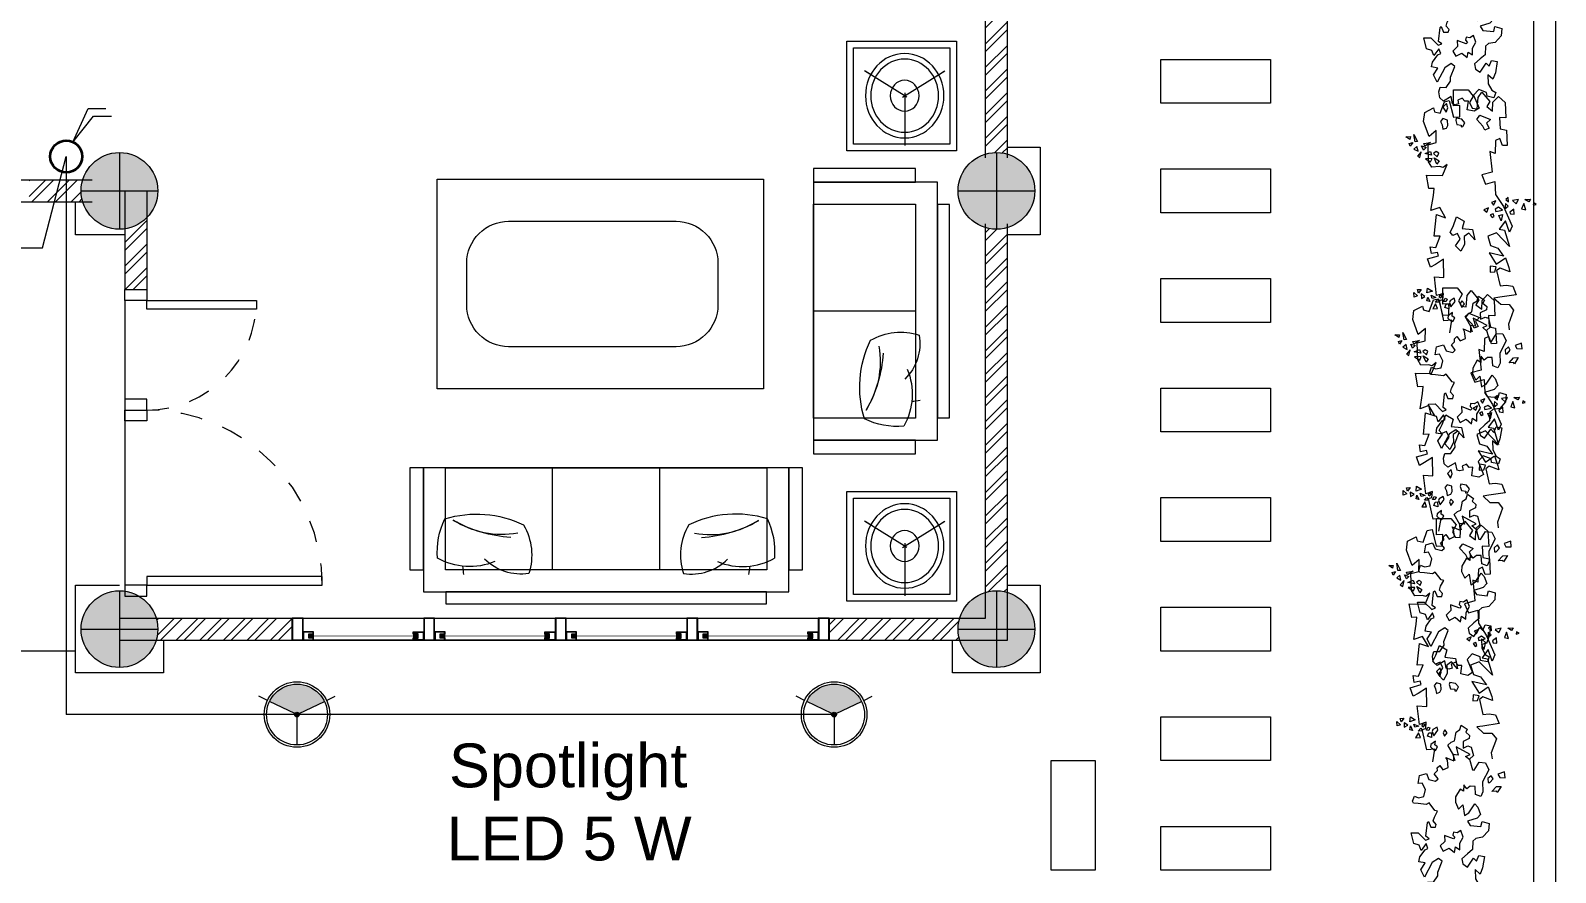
# Model space of a CAD drawing. Header units: millimetres. Extents: x -667 to -468, y -723 to -475.
# Drawn here: x -535.05 to -528.1, y -681.91 to -678.07 of the extents above; entities that cross this region are included whole.
import ezdxf

# ---------------------------------------------------------------- set-up
doc = ezdxf.new("R2010")
doc.units = ezdxf.units.MM
doc.linetypes.add('HIDDEN', pattern=[0.375, 0.25, -0.125])
doc.layers.get('0').update_dxf_attribs({"lineweight": 9})
for name, color, linetype, lineweight in [('COLUMN', 11, 'Continuous', 9), ('dinding', 36, 'Continuous', 9), ('DOOR', 6, 'Continuous', 5), ('Furniture', 172, 'Continuous', 0), ('HIDDEN', 9, 'HIDDEN', 5), ('NOTASI', 250, 'Continuous', 5), ('pintu', 6, 'Continuous', 5)]:
    doc.layers.add(name, color=color, linetype=linetype, lineweight=lineweight)
doc.layers.add('LANDSCAPE', color=7, linetype='Continuous', lineweight=9, true_color=0x002409)
doc.styles.get("Standard").update_dxf_attribs({"font": 'arial.ttf'})
pattern_1 = [(45, (113.00251, -159.11501), (-0.053881537, 0.053881537), []), (45, (113.038434, -159.11501), (-0.053881537, 0.053881537), [])]

# ---------------------------------------------------------------- blocks, each defined once
blk = doc.blocks.new('spotlight')
h = blk.add_hatch(color=256)
h.set_gradient(color1=(246, 249, 78), one_color=1, tint=1, name='SPHERICAL')
h.paths.add_polyline_path([(0.0104, 0.005), (0.1332, 0.0638, 0.629887), (-0.1332, 0.0638), (-0.0104, 0.005, -0.629887)])
h = blk.add_hatch(color=256)
h.set_gradient(color1=(186, 177, 3), one_color=1, tint=1, name='SPHERICAL')
h.paths.add_polyline_path([(0.0115, 0, 1), (-0.0115, 0, 1)])
at = {"color": 244, "true_color": 0x990a2b}
for p, q in [((-0.1436, 0.0687), (-0.1848, 0.0885)), ((0.1436, 0.0687), (0.1848, 0.0885)), ((-0.0104, 0.005), (-0.1332, 0.0638)), ((0.0104, 0.005), (0.1332, 0.0638)), ((0, -0.0115), (0, -0.1477))]:
    blk.add_line(p, q, dxfattribs=at)
for radius in [0.1592, 0.1477]:
    blk.add_circle((0, 0), radius, dxfattribs=at)
blk.add_circle((0, 0), 0.0115)
blk = doc.blocks.new('kolommm bulat')
at = {"layer": 'NOTASI'}
h = blk.add_hatch(color=256, dxfattribs=at)
h.paths.add_polyline_path([(-808.9141, -494.9305), (-808.9141, -495.1055), (-808.7391, -495.1055, 0.414214)])
h.paths.add_polyline_path([(-808.9141, -494.9305, 0.414214), (-809.0891, -495.1055), (-808.9141, -495.1055)])
h.paths.add_polyline_path([(-808.9141, -495.1055), (-809.0891, -495.1055, 0.414214), (-808.9141, -495.2805)])
h.paths.add_polyline_path([(-808.7391, -495.1055), (-808.9141, -495.1055), (-808.9141, -495.2805, 0.414214)])
for p, q in [((-808.9141, -494.9305), (-808.9141, -495.2805)), ((-809.0891, -495.1055), (-808.7391, -495.1055))]:
    blk.add_line(p, q)
blk.add_circle((-808.9141, -495.1055), 0.175)
blk = doc.blocks.new('FFFEWWW')
at = {"layer": 'Furniture'}
for points in [[(465.147, -123.0419), (463.4817, -123.0419), (463.4817, -123.6076), (465.147, -123.6076), (465.147, -123.0419)], [(463.5832, -123.0419), (465.0453, -123.0419), (465.0453, -122.9873), (463.5832, -122.9873)], [(463.4817, -123.1419), (463.4189, -123.1419), (463.4189, -123.6076), (463.4817, -123.6076)], [(463.5817, -123.1419), (465.047, -123.1419), (465.047, -123.6076), (463.5817, -123.6076)], [(465.2098, -123.1419), (465.147, -123.1419), (465.147, -123.6076), (465.2098, -123.6076)]]:
    blk.add_lwpolyline(points, close=True, dxfattribs=at)
at = {"layer": 'Furniture', "ltscale": 5000}
for points in [[(464.0701, -123.1419), (464.0701, -123.6076)], [(464.5585, -123.1419), (464.5585, -123.6076)]]:
    blk.add_lwpolyline(points, dxfattribs=at)
at = {"layer": 'Furniture'}
for centre, major_axis, start_param, end_param in [((463.924, -123.3533), (-0.2304, 0.0031), 4.562174, 5.517908), ((463.924, -123.3533), (-0.2304, 0.0032), 4.562506, 5.51824), ((463.6919, -123.4529), (-0.2956, 0.004), 4.3283, 5.243524), ((463.6919, -123.4529), (-0.2956, 0.0043), 4.329343, 5.244567), ((460.1274, -122.6434), (-2.5237, 2.5237), 3.781983, 3.79269), ((463.7054, -123.2101), (-0.2696, 0.0034), 2.621113, 3.471576), ((463.888, -123.2253), (-0.3437, 0.0047), -0.071752, 0.465012), ((463.9205, -123.9094), (-0.6207, 0.0089), -1.489892, -1.04612), ((463.8421, -123.7193), (-0.4158, 0.0057), 4.559337, 5.297147), ((463.7227, -122.9081), (-0.4888, 0.007), 1.286125, 2.040349)]:
    blk.add_ellipse(centre, major_axis=major_axis, ratio=1, start_param=start_param, end_param=end_param, dxfattribs=at)
at = {"layer": 'Furniture', "extrusion": (0, 0, -1)}
for centre, major_axis, start_param, end_param in [((464.7046, -123.3533), (0.2304, 0.0031), 4.562174, 5.517908), ((464.7046, -123.3533), (0.2304, 0.0032), 4.562506, 5.51824), ((464.9233, -123.2101), (0.2696, 0.0034), 2.621113, 3.471576), ((464.9368, -123.4529), (0.2956, 0.004), 4.3283, 5.243524), ((464.9368, -123.4529), (0.2956, 0.0043), 4.329343, 5.244567), ((468.5013, -122.6434), (2.5237, 2.5237), 3.781983, 3.79269), ((464.7406, -123.2253), (0.3437, 0.0047), -0.071752, 0.465012), ((464.7866, -123.7193), (0.4158, 0.0057), 4.559337, 5.297147), ((464.7082, -123.9094), (0.6207, 0.0089), -1.489892, -1.04612), ((464.9059, -122.9081), (0.4888, 0.007), 1.286125, 2.040349)]:
    blk.add_ellipse(centre, major_axis=major_axis, ratio=1, start_param=start_param, end_param=end_param, dxfattribs=at)
blk = doc.blocks.new('VVFRR')
at = {"layer": 'Furniture'}
for points in [[(461.0407, -124.0041), (461.0407, -124.0668), (461.5063, -124.0668), (461.5063, -124.0041)], [(460.9407, -124.0668), (460.9407, -125.2437), (461.5063, -125.2437), (461.5063, -124.0668), (460.9407, -124.0668)], [(460.9407, -125.1422), (460.9407, -124.1685), (460.8861, -124.1685), (460.8861, -125.1422)], [(461.0407, -125.1437), (461.0407, -124.1668), (461.5063, -124.1668), (461.5063, -125.1437)], [(461.0407, -125.2437), (461.0407, -125.3065), (461.5063, -125.3065), (461.5063, -125.2437)]]:
    blk.add_lwpolyline(points, close=True, dxfattribs=at)
at = {"layer": 'Furniture', "ltscale": 5000}
blk.add_lwpolyline([(461.0407, -124.6553), (461.5063, -124.6553)], dxfattribs=at)
at = {"layer": 'Furniture', "extrusion": (0, 0, -1)}
for centre, major_axis, start_param, end_param in [((461.3516, -124.277), (-0.004, 0.2956), 4.3283, 5.243524), ((461.3516, -124.277), (-0.0043, 0.2956), 4.329343, 5.244567), ((461.1241, -124.4732), (-0.0047, 0.3437), -0.071752, 0.465012), ((460.8068, -124.3079), (-0.007, 0.4888), 1.286125, 2.040349), ((461.8081, -124.5056), (-0.0089, 0.6207), -1.489892, -1.04612), ((461.6181, -124.4272), (-0.0057, 0.4158), 4.559337, 5.297147), ((460.5421, -120.7126), (-2.5237, 2.5237), 3.781983, 3.79269), ((461.252, -124.5092), (-0.0031, 0.2304), 4.562174, 5.517908), ((461.252, -124.5092), (-0.0032, 0.2304), 4.562506, 5.51824), ((461.1089, -124.2905), (-0.0034, 0.2696), 2.621113, 3.471576)]:
    blk.add_ellipse(centre, major_axis=major_axis, ratio=1, start_param=start_param, end_param=end_param, dxfattribs=at)
blk = doc.blocks.new('VRRW')
at = {"layer": 'Furniture'}
for p, q in [((460.9236, -123.5375), (460.9236, -123.0375)), ((460.9236, -123.0375), (461.4236, -123.0375)), ((461.4236, -123.0375), (461.4236, -123.5375)), ((460.9536, -123.5075), (460.9536, -123.0675)), ((460.9536, -123.0675), (461.3936, -123.0675)), ((461.3936, -123.0675), (461.3936, -123.5075)), ((461.1979, -123.2922), (461.0048, -123.172)), ((461.1979, -123.2922), (461.0048, -123.172)), ((461.0386, -123.1931), (461.0072, -123.1735)), ((461.0386, -123.1931), (461.0072, -123.1735)), ((461.1773, -123.2922), (461.3704, -123.172)), ((461.1773, -123.2922), (461.3704, -123.172)), ((461.3366, -123.1931), (461.368, -123.1735)), ((461.3366, -123.1931), (461.368, -123.1735)), ((461.1876, -123.2729), (461.1876, -123.5132)), ((461.1876, -123.2729), (461.1876, -123.5132)), ((461.4236, -123.5375), (460.9236, -123.5375)), ((461.3936, -123.5075), (460.9536, -123.5075)), ((461.1876, -123.4712), (461.1876, -123.5103)), ((461.1876, -123.4712), (461.1876, -123.5103))]:
    blk.add_line(p, q, dxfattribs=at)
at = {"layer": 'Furniture', "extrusion": (0, 0, -1)}
for major_axis in [(0, 0.1927), (0, 0.167), (0, 0.167), (0, 0.0707), (0, 0.0707)]:
    blk.add_ellipse((461.1876, -123.2858), major_axis=major_axis, ratio=0.927896, start_param=3.141593, end_param=9.424778, dxfattribs=at)
blk = doc.blocks.new('*U564')
for points in [[(81023.4, 24533.4), (80973.4, 24533.4), (80973.4, 24433.4), (81023.4, 24433.4)], [(81873.4, 24533.4), (81823.4, 24533.4), (81823.4, 24433.4), (81873.4, 24433.4)], [(81023.4, 24433.4), (81023.4, 23633.4), (81063.4, 23633.4), (81063.4, 24433.4)]]:
    blk.add_lwpolyline(points, close=True)
at = {"layer": 'HIDDEN'}
blk.add_arc((81023.4, 24433.4), 800, 270, 0, dxfattribs=at)
blk = doc.blocks.new('*U619')
for points in [[(81273.4, 24533.4), (81323.4, 24533.4), (81323.4, 24433.4), (81273.4, 24433.4)], [(81823.4, 24533.4), (81873.4, 24533.4), (81873.4, 24433.4), (81823.4, 24433.4)], [(81823.4, 24433.4), (81823.4, 23933.4), (81783.4, 23933.4), (81783.4, 24433.4)]]:
    blk.add_lwpolyline(points, close=True)
at = {"layer": 'HIDDEN'}
blk.add_arc((81823.4, 24433.4), 500, 180, 270, dxfattribs=at)
blk = doc.blocks.new('SEMAK')
at = {"layer": 'LANDSCAPE', "lineweight": 5}
for p, q in [((489.152, 51.826), (489.164, 51.854)), ((489.173, 51.803), (489.152, 51.826)), ((489.164, 51.854), (489.168, 51.893)), ((489.168, 51.893), (489.199, 51.885)), ((489.211, 51.817), (489.173, 51.803)), ((489.199, 51.885), (489.211, 51.862)), ((489.211, 51.862), (489.211, 51.817)), ((489.281, 51.824), (489.289, 51.859)), ((489.287, 51.805), (489.281, 51.824)), ((489.334, 51.816), (489.287, 51.805)), ((489.289, 51.859), (489.326, 51.866)), ((489.324, 51.88), (489.339, 51.879)), ((489.326, 51.866), (489.324, 51.88)), ((489.357, 51.848), (489.334, 51.816)), ((489.339, 51.879), (489.357, 51.848)), ((489.179, 51.707), (489.204, 51.75)), ((489.211, 51.677), (489.179, 51.707)), ((489.204, 51.75), (489.219, 51.714)), ((489.219, 51.714), (489.211, 51.677)), ((489.262, 51.684), (489.253, 51.621)), ((489.283, 51.692), (489.262, 51.684)), ((489.312, 51.686), (489.283, 51.692)), ((489.307, 51.653), (489.312, 51.686)), ((489.441, 51.754), (489.383, 51.739)), ((489.383, 51.739), (489.396, 51.667)), ((489.483, 51.732), (489.441, 51.754)), ((489.443, 51.619), (489.483, 51.732)), ((489.156, 51.625), (489.152, 51.576)), ((489.152, 51.576), (489.165, 51.537)), ((489.186, 51.656), (489.156, 51.625)), ((489.253, 51.621), (489.186, 51.656)), ((489.344, 51.638), (489.307, 51.653)), ((489.366, 51.666), (489.344, 51.638)), ((489.396, 51.667), (489.366, 51.666)), ((489.488, 51.574), (489.443, 51.619)), ((489.553, 51.602), (489.488, 51.574)), ((489.556, 51.634), (489.553, 51.602)), ((489.613, 51.649), (489.556, 51.634)), ((489.571, 51.529), (489.598, 51.584)), ((489.598, 51.584), (489.631, 51.607)), ((489.631, 51.607), (489.613, 51.649)), ((489.141, 51.494), (489.113, 51.429)), ((489.113, 51.429), (489.153, 51.374)), ((489.213, 51.374), (489.141, 51.494)), ((489.165, 51.537), (489.216, 51.541)), ((489.216, 51.541), (489.255, 51.489)), ((489.255, 51.489), (489.255, 51.457)), ((489.255, 51.457), (489.296, 51.367)), ((489.471, 51.399), (489.508, 51.427)), ((489.508, 51.427), (489.563, 51.354)), ((489.573, 51.452), (489.571, 51.529)), ((489.613, 51.492), (489.573, 51.452)), ((489.636, 51.439), (489.613, 51.492)), ((489.657, 51.346), (489.636, 51.439)), ((489.153, 51.374), (489.101, 51.362)), ((489.101, 51.362), (489.11, 51.321)), ((489.11, 51.321), (489.158, 51.262)), ((489.268, 51.342), (489.213, 51.374)), ((489.296, 51.367), (489.268, 51.342)), ((489.361, 51.258), (489.404, 51.299)), ((489.404, 51.299), (489.415, 51.252)), ((489.465, 51.355), (489.471, 51.399)), ((489.515, 51.314), (489.465, 51.355)), ((489.558, 51.282), (489.515, 51.314)), ((489.563, 51.354), (489.587, 51.381)), ((489.587, 51.381), (489.61, 51.334)), ((489.61, 51.334), (489.657, 51.346)), ((489.066, 51.206), (489.048, 51.114)), ((489.111, 51.222), (489.066, 51.206)), ((489.106, 51.116), (489.165, 51.182)), ((489.124, 51.267), (489.111, 51.222)), ((489.17, 51.211), (489.124, 51.267)), ((489.158, 51.262), (489.183, 51.252)), ((489.165, 51.182), (489.197, 51.171)), ((489.183, 51.252), (489.17, 51.211)), ((489.197, 51.171), (489.171, 51.149)), ((489.286, 51.237), (489.309, 51.282)), ((489.327, 51.2), (489.286, 51.237)), ((489.309, 51.282), (489.361, 51.258)), ((489.327, 51.15), (489.327, 51.2)), ((489.402, 51.183), (489.327, 51.15)), ((489.399, 51.152), (489.415, 51.17)), ((489.415, 51.17), (489.402, 51.183)), ((489.415, 51.252), (489.45, 51.278)), ((489.45, 51.278), (489.454, 51.221)), ((489.454, 51.221), (489.485, 51.172)), ((489.485, 51.172), (489.467, 51.115)), ((489.564, 51.21), (489.558, 51.282)), ((489.59, 51.189), (489.564, 51.21)), ((489.649, 51.182), (489.59, 51.189)), ((489.701, 51.129), (489.649, 51.182)), ((489.048, 51.114), (489.106, 51.116)), ((489.171, 51.149), (489.189, 51.033)), ((489.189, 51.033), (489.199, 51.025)), ((489.199, 51.025), (489.216, 51.074)), ((489.216, 51.074), (489.256, 51.076)), ((489.264, 51.053), (489.24, 51.023)), ((489.256, 51.076), (489.264, 51.053)), ((489.405, 51.127), (489.399, 51.152)), ((489.436, 51.133), (489.405, 51.127)), ((489.467, 51.115), (489.436, 51.133)), ((489.528, 51.04), (489.549, 51.076)), ((489.61, 51.018), (489.528, 51.04)), ((489.549, 51.076), (489.64, 51.09)), ((489.64, 51.09), (489.653, 51.048)), ((489.653, 51.048), (489.709, 51.068)), ((489.709, 51.068), (489.701, 51.129)), ((489.258, 50.936), (489.212, 50.869)), ((489.24, 51.023), (489.251, 50.99)), ((489.251, 50.99), (489.279, 50.943)), ((489.279, 50.943), (489.258, 50.936)), ((489.434, 50.875), (489.458, 50.933)), ((489.458, 50.933), (489.496, 50.9)), ((489.496, 50.9), (489.505, 50.99)), ((489.505, 50.99), (489.544, 50.971)), ((489.544, 50.971), (489.599, 50.897)), ((489.599, 50.897), (489.623, 50.927)), ((489.642, 50.988), (489.61, 51.018)), ((489.623, 50.927), (489.642, 50.988)), ((489.08, 50.865), (489.074, 50.846)), ((489.074, 50.846), (489.091, 50.804)), ((489.121, 50.869), (489.08, 50.865)), ((489.091, 50.804), (489.124, 50.82)), ((489.188, 50.882), (489.121, 50.869)), ((489.124, 50.82), (489.171, 50.813)), ((489.171, 50.813), (489.188, 50.755)), ((489.212, 50.869), (489.188, 50.882)), ((489.439, 50.83), (489.434, 50.875)), ((489.48, 50.765), (489.439, 50.83)), ((489.508, 50.785), (489.48, 50.765)), ((489.514, 50.731), (489.508, 50.785)), ((489.608, 50.819), (489.607, 50.749)), ((489.651, 50.837), (489.608, 50.819)), ((489.671, 50.799), (489.651, 50.837)), ((489.673, 50.714), (489.671, 50.799)), ((489.786, 50.8), (489.747, 50.8)), ((489.747, 50.8), (489.788, 50.76)), ((489.792, 50.811), (489.786, 50.8)), ((489.827, 50.76), (489.792, 50.811)), ((489.128, 50.701), (489.143, 50.634)), ((489.163, 50.698), (489.128, 50.701)), ((489.188, 50.755), (489.163, 50.698)), ((489.202, 50.619), (489.221, 50.672)), ((489.221, 50.672), (489.277, 50.688)), ((489.299, 50.67), (489.268, 50.625)), ((489.277, 50.688), (489.299, 50.67)), ((489.537, 50.766), (489.514, 50.731)), ((489.567, 50.746), (489.537, 50.766)), ((489.607, 50.749), (489.567, 50.746)), ((489.731, 50.614), (489.673, 50.714)), ((489.719, 50.688), (489.721, 50.722)), ((489.748, 50.666), (489.719, 50.688)), ((489.721, 50.722), (489.735, 50.724)), ((489.735, 50.724), (489.763, 50.694)), ((489.763, 50.694), (489.748, 50.666)), ((489.788, 50.76), (489.827, 50.76)), ((489.805, 50.656), (489.819, 50.684)), ((489.862, 50.639), (489.805, 50.656)), ((489.819, 50.684), (489.864, 50.689)), ((489.864, 50.689), (489.862, 50.639)), ((489.143, 50.634), (489.202, 50.619)), ((489.261, 50.523), (489.284, 50.417)), ((489.268, 50.625), (489.297, 50.599)), ((489.297, 50.599), (489.296, 50.575)), ((489.296, 50.575), (489.318, 50.556)), ((489.318, 50.556), (489.344, 50.595)), ((489.344, 50.595), (489.389, 50.577)), ((489.374, 50.493), (489.439, 50.524)), ((489.385, 50.517), (489.374, 50.493)), ((489.389, 50.577), (489.385, 50.517)), ((489.434, 50.469), (489.449, 50.523)), ((489.439, 50.524), (489.441, 50.478)), ((489.574, 50.523), (489.541, 50.492)), ((489.572, 50.518), (489.593, 50.609)), ((489.607, 50.489), (489.572, 50.518)), ((489.593, 50.609), (489.608, 50.612)), ((489.608, 50.612), (489.653, 50.547)), ((489.653, 50.547), (489.706, 50.554)), ((489.706, 50.554), (489.731, 50.614)), ((489.758, 50.473), (489.763, 50.523)), ((489.216, 50.419), (489.187, 50.245)), ((489.284, 50.417), (489.216, 50.419)), ((489.249, 50.396), (489.275, 50.422)), ((489.253, 50.377), (489.249, 50.396)), ((489.275, 50.422), (489.29, 50.428)), ((489.309, 50.398), (489.286, 50.381)), ((489.29, 50.428), (489.309, 50.398)), ((489.441, 50.478), (489.396, 50.39)), ((489.396, 50.39), (489.426, 50.366)), ((489.479, 50.477), (489.434, 50.469)), ((489.464, 50.408), (489.479, 50.477)), ((489.579, 50.477), (489.464, 50.408)), ((489.525, 50.42), (489.565, 50.405)), ((489.526, 50.366), (489.525, 50.42)), ((489.541, 50.492), (489.579, 50.477)), ((489.565, 50.405), (489.593, 50.415)), ((489.593, 50.415), (489.607, 50.489)), ((489.808, 50.358), (489.758, 50.473)), ((489.126, 50.312), (489.167, 50.312)), ((489.153, 50.271), (489.126, 50.312)), ((489.151, 50.257), (489.174, 50.234)), ((489.189, 50.257), (489.151, 50.257)), ((489.167, 50.312), (489.153, 50.271)), ((489.174, 50.234), (489.189, 50.257)), ((489.262, 50.318), (489.228, 50.305)), ((489.228, 50.305), (489.241, 50.277)), ((489.241, 50.277), (489.262, 50.277)), ((489.292, 50.351), (489.253, 50.377)), ((489.262, 50.277), (489.262, 50.318)), ((489.27, 50.266), (489.281, 50.303)), ((489.277, 50.251), (489.27, 50.266)), ((489.281, 50.303), (489.318, 50.258)), ((489.286, 50.381), (489.292, 50.351)), ((489.318, 50.258), (489.312, 50.232)), ((489.361, 50.282), (489.372, 50.312)), ((489.376, 50.258), (489.361, 50.282)), ((489.372, 50.312), (489.396, 50.284)), ((489.396, 50.284), (489.376, 50.258)), ((489.426, 50.366), (489.454, 50.355)), ((489.454, 50.355), (489.471, 50.282)), ((489.471, 50.282), (489.504, 50.262)), ((489.504, 50.262), (489.517, 50.225)), ((489.517, 50.225), (489.567, 50.262)), ((489.579, 50.342), (489.526, 50.366)), ((489.553, 50.286), (489.584, 50.316)), ((489.567, 50.262), (489.553, 50.286)), ((489.584, 50.316), (489.579, 50.342)), ((489.648, 50.248), (489.703, 50.303)), ((489.703, 50.303), (489.773, 50.308)), ((489.773, 50.308), (489.808, 50.358)), ((488.975, 50.204), (488.975, 50.166)), ((489.005, 50.196), (488.975, 50.204)), ((488.975, 50.166), (489.005, 50.196)), ((489.013, 50.173), (489.005, 50.143)), ((489.005, 50.143), (489.036, 50.143)), ((489.036, 50.143), (489.013, 50.173)), ((489.036, 50.219), (489.066, 50.204)), ((489.036, 50.181), (489.036, 50.219)), ((489.066, 50.204), (489.036, 50.181)), ((489.104, 50.249), (489.081, 50.242)), ((489.081, 50.242), (489.089, 50.211)), ((489.085, 50.175), (489.092, 50.134)), ((489.132, 50.161), (489.085, 50.175)), ((489.089, 50.211), (489.104, 50.249)), ((489.092, 50.134), (489.132, 50.161)), ((489.125, 50.223), (489.118, 50.196)), ((489.118, 50.196), (489.159, 50.216)), ((489.159, 50.216), (489.125, 50.223)), ((489.165, 50.202), (489.154, 50.043)), ((489.223, 50.187), (489.165, 50.202)), ((489.184, 50.214), (489.199, 50.223)), ((489.192, 50.202), (489.184, 50.214)), ((489.187, 50.245), (489.216, 50.238)), ((489.214, 50.204), (489.192, 50.202)), ((489.199, 50.223), (489.214, 50.204)), ((489.216, 50.238), (489.223, 50.187)), ((489.243, 50.256), (489.221, 50.254)), ((489.221, 50.254), (489.236, 50.228)), ((489.236, 50.228), (489.252, 50.236)), ((489.252, 50.236), (489.243, 50.256)), ((489.312, 50.232), (489.277, 50.251)), ((489.698, 50.243), (489.648, 50.248)), ((489.682, 50.017), (489.705, 50.147)), ((489.837, 50.229), (489.698, 50.243)), ((489.705, 50.147), (489.757, 50.144)), ((489.757, 50.144), (489.812, 50.154)), ((489.812, 50.154), (489.837, 50.229)), ((489.154, 50.043), (489.234, 50.053)), ((489.234, 50.053), (489.239, 49.898)), ((489.626, 50.026), (489.666, 50.026)), ((489.631, 49.976), (489.626, 50.026)), ((489.666, 50.026), (489.681, 49.986)), ((489.712, 49.997), (489.682, 50.017)), ((489.792, 50.032), (489.712, 49.997)), ((489.787, 49.997), (489.792, 50.032)), ((489.125, 49.96), (489.104, 49.888)), ((489.104, 49.888), (489.198, 49.866)), ((489.169, 49.939), (489.125, 49.96)), ((489.239, 49.898), (489.169, 49.939)), ((489.627, 49.863), (489.682, 49.963)), ((489.747, 49.898), (489.627, 49.863)), ((489.681, 49.986), (489.631, 49.976)), ((489.682, 49.963), (489.762, 49.913)), ((489.702, 49.828), (489.747, 49.898)), ((489.762, 49.913), (489.787, 49.997)), ((489.14, 49.845), (489.133, 49.787)), ((489.133, 49.787), (489.179, 49.794)), ((489.191, 49.837), (489.14, 49.845)), ((489.179, 49.794), (489.221, 49.7)), ((489.198, 49.866), (489.191, 49.837)), ((489.388, 49.838), (489.347, 49.79)), ((489.347, 49.79), (489.388, 49.734)), ((489.422, 49.783), (489.388, 49.838)), ((489.422, 49.714), (489.422, 49.783)), ((489.511, 49.748), (489.463, 49.687)), ((489.497, 49.66), (489.511, 49.748)), ((489.622, 49.723), (489.642, 49.803)), ((489.642, 49.803), (489.702, 49.828)), ((489.802, 49.818), (489.697, 49.698)), ((489.767, 49.678), (489.802, 49.818)), ((489.171, 49.7), (489.2, 49.518)), ((489.221, 49.7), (489.171, 49.7)), ((489.327, 49.7), (489.306, 49.673)), ((489.306, 49.673), (489.334, 49.625)), ((489.368, 49.686), (489.327, 49.7)), ((489.334, 49.625), (489.368, 49.544)), ((489.388, 49.734), (489.368, 49.686)), ((489.409, 49.646), (489.497, 49.66)), ((489.429, 49.585), (489.409, 49.646)), ((489.463, 49.687), (489.422, 49.714)), ((489.697, 49.698), (489.622, 49.723)), ((489.722, 49.668), (489.767, 49.678)), ((489.778, 49.599), (489.722, 49.668)), ((489.767, 49.478), (489.832, 49.648)), ((489.807, 49.698), (489.778, 49.599)), ((489.832, 49.648), (489.807, 49.698)), ((489.2, 49.518), (489.275, 49.548)), ((489.275, 49.548), (489.23, 49.46)), ((489.368, 49.544), (489.429, 49.585)), ((489.602, 49.499), (489.624, 49.518)), ((489.641, 49.484), (489.602, 49.499)), ((489.624, 49.518), (489.641, 49.484)), ((489.653, 49.543), (489.668, 49.567)), ((489.677, 49.535), (489.653, 49.543)), ((489.668, 49.567), (489.685, 49.56)), ((489.685, 49.56), (489.677, 49.535)), ((489.697, 49.498), (489.702, 49.518)), ((489.727, 49.483), (489.697, 49.498)), ((489.702, 49.518), (489.757, 49.508)), ((489.741, 49.598), (489.725, 49.553)), ((489.725, 49.553), (489.756, 49.545)), ((489.757, 49.508), (489.727, 49.483)), ((489.756, 49.545), (489.741, 49.598)), ((489.779, 49.5), (489.809, 49.477)), ((489.786, 49.454), (489.779, 49.5)), ((489.819, 49.529), (489.824, 49.544)), ((489.854, 49.504), (489.819, 49.529)), ((489.824, 49.544), (489.854, 49.549)), ((489.854, 49.549), (489.854, 49.504)), ((489.92, 49.506), (489.955, 49.516)), ((489.94, 49.461), (489.92, 49.506)), ((489.955, 49.516), (489.94, 49.461)), ((489.154, 49.482), (489.181, 49.355)), ((489.23, 49.46), (489.154, 49.482)), ((489.181, 49.355), (489.191, 49.295)), ((489.668, 49.438), (489.685, 49.462)), ((489.705, 49.426), (489.668, 49.438)), ((489.685, 49.462), (489.705, 49.426)), ((489.707, 49.373), (489.767, 49.478)), ((489.707, 49.263), (489.707, 49.373)), ((489.809, 49.477), (489.786, 49.454)), ((489.79, 49.419), (489.813, 49.442)), ((489.813, 49.404), (489.79, 49.419)), ((489.813, 49.442), (489.813, 49.404)), ((489.846, 49.432), (489.875, 49.461)), ((489.897, 49.425), (489.846, 49.432)), ((489.875, 49.461), (489.897, 49.425)), ((489.984, 49.45), (489.952, 49.428)), ((489.952, 49.428), (489.998, 49.428)), ((489.998, 49.428), (489.984, 49.45)), ((490.02, 49.481), (490.045, 49.476)), ((490.025, 49.461), (490.02, 49.481)), ((490.045, 49.476), (490.025, 49.461)), ((489.146, 49.295), (489.131, 49.18)), ((489.191, 49.295), (489.146, 49.295)), ((489.598, 49.202), (489.627, 49.281)), ((489.627, 49.281), (489.707, 49.263)), ((489.131, 49.18), (489.266, 49.19)), ((489.181, 49.114), (489.156, 49.069)), ((489.246, 49.114), (489.181, 49.114)), ((489.276, 49.124), (489.246, 49.114)), ((489.266, 49.19), (489.311, 49.099)), ((489.311, 49.099), (489.276, 49.124)), ((489.687, 49.183), (489.598, 49.202)), ((489.677, 49.007), (489.687, 49.183)), ((489.037, 48.954), (489.071, 48.975)), ((489.064, 49.015), (489.084, 49.029)), ((489.098, 48.981), (489.064, 49.015)), ((489.071, 48.975), (489.064, 48.934)), ((489.084, 49.029), (489.098, 48.981)), ((489.118, 48.968), (489.104, 48.932)), ((489.14, 48.947), (489.118, 48.968)), ((489.13, 49.042), (489.173, 49.071)), ((489.187, 49.043), (489.13, 49.042)), ((489.184, 49.013), (489.13, 48.998)), ((489.13, 48.998), (489.176, 48.982)), ((489.156, 49.069), (489.159, 48.924)), ((489.173, 49.071), (489.187, 49.043)), ((489.176, 48.982), (489.184, 49.013)), ((489.202, 49), (489.231, 49.029)), ((489.224, 48.986), (489.202, 49)), ((489.225, 49.092), (489.204, 49.037)), ((489.204, 49.037), (489.245, 49.065)), ((489.245, 49), (489.224, 48.986)), ((489.245, 49.065), (489.225, 49.092)), ((489.231, 49.029), (489.245, 49)), ((489.72, 49.027), (489.677, 49.007)), ((489.73, 48.917), (489.72, 49.027)), ((489.006, 48.871), (488.975, 48.848)), ((488.975, 48.848), (489.013, 48.848)), ((489.008, 48.929), (489.001, 48.906)), ((489.001, 48.906), (489.031, 48.899)), ((489.013, 48.848), (489.006, 48.871)), ((489.031, 48.899), (489.008, 48.929)), ((489.064, 48.934), (489.037, 48.954)), ((489.05, 48.893), (489.043, 48.831)), ((489.043, 48.831), (489.071, 48.893)), ((489.071, 48.893), (489.05, 48.893)), ((489.104, 48.932), (489.14, 48.947)), ((489.13, 48.934), (489.123, 48.912)), ((489.123, 48.912), (489.18, 48.905)), ((489.18, 48.905), (489.13, 48.934)), ((489.172, 48.856), (489.131, 48.725)), ((489.159, 48.924), (489.227, 48.91)), ((489.234, 48.808), (489.172, 48.856)), ((489.227, 48.91), (489.234, 48.808)), ((489.766, 48.902), (489.73, 48.917)), ((489.786, 48.964), (489.766, 48.902)), ((489.827, 48.964), (489.786, 48.964)), ((489.827, 48.834), (489.827, 48.964)), ((489.131, 48.725), (489.145, 48.65)), ((489.63, 48.79), (489.58, 48.732)), ((489.58, 48.732), (489.609, 48.696)), ((489.609, 48.696), (489.696, 48.739)), ((489.645, 48.826), (489.63, 48.79)), ((489.681, 48.812), (489.645, 48.826)), ((489.66, 48.768), (489.681, 48.812)), ((489.696, 48.739), (489.66, 48.768)), ((489.773, 48.821), (489.827, 48.834)), ((489.773, 48.724), (489.773, 48.821)), ((489.827, 48.731), (489.773, 48.724)), ((489.827, 48.601), (489.827, 48.731)), ((489.145, 48.65), (489.22, 48.616)), ((489.22, 48.616), (489.227, 48.65)), ((489.227, 48.65), (489.275, 48.664)), ((489.275, 48.664), (489.316, 48.568)), ((489.357, 48.561), (489.384, 48.703)), ((489.384, 48.703), (489.438, 48.703)), ((489.391, 48.608), (489.398, 48.471)), ((489.445, 48.608), (489.391, 48.608)), ((489.438, 48.703), (489.445, 48.608)), ((489.527, 48.587), (489.548, 48.635)), ((489.561, 48.533), (489.527, 48.587)), ((489.548, 48.635), (489.589, 48.642)), ((489.589, 48.642), (489.602, 48.546)), ((489.636, 48.505), (489.698, 48.587)), ((489.671, 48.628), (489.718, 48.669)), ((489.698, 48.587), (489.671, 48.628)), ((489.718, 48.669), (489.725, 48.594)), ((489.725, 48.594), (489.773, 48.547)), ((489.773, 48.547), (489.827, 48.601)), ((489.316, 48.568), (489.357, 48.561)), ((489.398, 48.471), (489.52, 48.478)), ((489.52, 48.478), (489.561, 48.533)), ((489.602, 48.546), (489.636, 48.505))]:
    blk.add_line(p, q, dxfattribs=at)
blk = doc.blocks.new('VFEEW')
h = blk.add_hatch()
h.set_pattern_fill('ANSI31', color=30, scale=0.02, angle=-180, style=0)
h.set_pattern_definition([(45, (-1840.9476361, -2580.5427676), (-0.0017677669529, 0.0017677669529), [])])
h.paths.add_polyline_path([(-646.1735, -521.7223), (-646.1715, -521.7223, -0.354282), (-646.1695, -521.7193), (-646.1895, -521.7193), (-646.1895, -521.7273), (-646.1735, -521.7273)])
h.paths.add_polyline_path([(-646.1895, -521.7113), (-646.1895, -521.7193), (-646.1695, -521.7193, -0.354282), (-646.1715, -521.7163), (-646.1735, -521.7163), (-646.1735, -521.7113)])
h = blk.add_hatch()
h.set_pattern_fill('ANSI31', color=30, scale=0.02, angle=-180, style=0)
h.set_pattern_definition([(135, (549.0636286, -2580.5427676), (0.0017677669529, 0.0017677669529), [])])
h.paths.add_polyline_path([(-645.7105, -521.7223), (-645.7125, -521.7223, 0.354282), (-645.7145, -521.7193), (-645.6945, -521.7193), (-645.6945, -521.7273), (-645.7105, -521.7273)])
h.paths.add_polyline_path([(-645.6945, -521.7113), (-645.6945, -521.7193), (-645.7145, -521.7193, 0.354282), (-645.7125, -521.7163), (-645.7105, -521.7163), (-645.7105, -521.7113)])
h = blk.add_hatch()
h.set_pattern_fill('ANSI31', color=30, scale=0.02, angle=-180, style=0)
h.set_pattern_definition([(45, (-1840.3476361, -2580.5427676), (-0.0017677669529, 0.0017677669529), [])])
h.paths.add_polyline_path([(-645.5735, -521.7223), (-645.5715, -521.7223, -0.354282), (-645.5695, -521.7193), (-645.5895, -521.7193), (-645.5895, -521.7273), (-645.5735, -521.7273)])
h.paths.add_polyline_path([(-645.5895, -521.7113), (-645.5895, -521.7193), (-645.5695, -521.7193, -0.354282), (-645.5715, -521.7163), (-645.5735, -521.7163), (-645.5735, -521.7113)])
h = blk.add_hatch()
h.set_pattern_fill('ANSI31', color=30, scale=0.02, angle=-180, style=0)
h.set_pattern_definition([(135, (549.6636286, -2580.5427676), (0.0017677669529, 0.0017677669529), [])])
h.paths.add_polyline_path([(-645.1105, -521.7223), (-645.1125, -521.7223, 0.354282), (-645.1145, -521.7193), (-645.0945, -521.7193), (-645.0945, -521.7273), (-645.1105, -521.7273)])
h.paths.add_polyline_path([(-645.0945, -521.7113), (-645.0945, -521.7193), (-645.1145, -521.7193, 0.354282), (-645.1125, -521.7163), (-645.1105, -521.7163), (-645.1105, -521.7113)])
h = blk.add_hatch()
h.set_pattern_fill('ANSI31', color=30, scale=0.02, angle=-180, style=0)
h.set_pattern_definition([(45, (-1839.7476361, -2580.5427676), (-0.0017677669529, 0.0017677669529), [])])
h.paths.add_polyline_path([(-644.9735, -521.7223), (-644.9715, -521.7223, -0.354282), (-644.9695, -521.7193), (-644.9895, -521.7193), (-644.9895, -521.7273), (-644.9735, -521.7273)])
h.paths.add_polyline_path([(-644.9895, -521.7113), (-644.9895, -521.7193), (-644.9695, -521.7193, -0.354282), (-644.9715, -521.7163), (-644.9735, -521.7163), (-644.9735, -521.7113)])
h = blk.add_hatch()
h.set_pattern_fill('ANSI31', color=30, scale=0.02, angle=-180, style=0)
h.set_pattern_definition([(135, (550.2636286, -2580.5427676), (0.0017677669529, 0.0017677669529), [])])
h.paths.add_polyline_path([(-644.5105, -521.7223), (-644.5125, -521.7223, 0.354282), (-644.5145, -521.7193), (-644.4945, -521.7193), (-644.4945, -521.7273), (-644.5105, -521.7273)])
h.paths.add_polyline_path([(-644.4945, -521.7113), (-644.4945, -521.7193), (-644.5145, -521.7193, 0.354282), (-644.5125, -521.7163), (-644.5105, -521.7163), (-644.5105, -521.7113)])
h = blk.add_hatch()
h.set_pattern_fill('ANSI31', color=30, scale=0.02, angle=-180, style=0)
h.set_pattern_definition([(45, (-1839.1476361, -2580.5427676), (-0.0017677669529, 0.0017677669529), [])])
h.paths.add_polyline_path([(-644.3735, -521.7223), (-644.3715, -521.7223, -0.354282), (-644.3695, -521.7193), (-644.3895, -521.7193), (-644.3895, -521.7273), (-644.3735, -521.7273)])
h.paths.add_polyline_path([(-644.3895, -521.7113), (-644.3895, -521.7193), (-644.3695, -521.7193, -0.354282), (-644.3715, -521.7163), (-644.3735, -521.7163), (-644.3735, -521.7113)])
h = blk.add_hatch()
h.set_pattern_fill('ANSI31', color=30, scale=0.02, angle=-180, style=0)
h.set_pattern_definition([(135, (550.8636286, -2580.5427676), (0.0017677669529, 0.0017677669529), [])])
h.paths.add_polyline_path([(-643.9105, -521.7223), (-643.9125, -521.7223, 0.354282), (-643.9145, -521.7193), (-643.8945, -521.7193), (-643.8945, -521.7273), (-643.9105, -521.7273)])
h.paths.add_polyline_path([(-643.8945, -521.7113), (-643.8945, -521.7193), (-643.9145, -521.7193, 0.354282), (-643.9125, -521.7163), (-643.9105, -521.7163), (-643.9105, -521.7113)])
for points in [[(-646.267, -521.6381), (-643.817, -521.6381), (-643.817, -521.7381), (-646.267, -521.7381)], [(-646.217, -521.6381), (-646.267, -521.6381), (-646.267, -521.7381), (-646.217, -521.7381)], [(-646.219, -521.6401), (-646.265, -521.6401), (-646.265, -521.7361), (-646.219, -521.7361)], [(-645.617, -521.6381), (-645.667, -521.6381), (-645.667, -521.7381), (-645.617, -521.7381)], [(-645.619, -521.6401), (-645.665, -521.6401), (-645.665, -521.7361), (-645.619, -521.7361)], [(-645.017, -521.6381), (-645.067, -521.6381), (-645.067, -521.7381), (-645.017, -521.7381)], [(-645.019, -521.6401), (-645.065, -521.6401), (-645.065, -521.7361), (-645.019, -521.7361)], [(-644.417, -521.6381), (-644.467, -521.6381), (-644.467, -521.7381), (-644.417, -521.7381)], [(-644.419, -521.6401), (-644.465, -521.6401), (-644.465, -521.7361), (-644.419, -521.7361)], [(-643.817, -521.6381), (-643.867, -521.6381), (-643.867, -521.7381), (-643.817, -521.7381)], [(-643.819, -521.6401), (-643.865, -521.6401), (-643.865, -521.7361), (-643.819, -521.7361)], [(-646.1915, -521.7093), (-646.1715, -521.7093), (-646.1715, -521.7026), (-646.215, -521.7026), (-646.215, -521.7361), (-646.1715, -521.7361), (-646.1715, -521.7293), (-646.1915, -521.7293)], [(-645.6925, -521.7093), (-645.7125, -521.7093), (-645.7125, -521.7026), (-645.669, -521.7026), (-645.669, -521.7361), (-645.7125, -521.7361), (-645.7125, -521.7293), (-645.6925, -521.7293)], [(-645.5915, -521.7093), (-645.5715, -521.7093), (-645.5715, -521.7026), (-645.615, -521.7026), (-645.615, -521.7361), (-645.5715, -521.7361), (-645.5715, -521.7293), (-645.5915, -521.7293)], [(-645.0925, -521.7093), (-645.1125, -521.7093), (-645.1125, -521.7026), (-645.069, -521.7026), (-645.069, -521.7361), (-645.1125, -521.7361), (-645.1125, -521.7293), (-645.0925, -521.7293)], [(-644.9915, -521.7093), (-644.9715, -521.7093), (-644.9715, -521.7026), (-645.015, -521.7026), (-645.015, -521.7361), (-644.9715, -521.7361), (-644.9715, -521.7293), (-644.9915, -521.7293)], [(-644.4925, -521.7093), (-644.5125, -521.7093), (-644.5125, -521.7026), (-644.469, -521.7026), (-644.469, -521.7361), (-644.5125, -521.7361), (-644.5125, -521.7293), (-644.4925, -521.7293)], [(-644.3915, -521.7093), (-644.3715, -521.7093), (-644.3715, -521.7026), (-644.415, -521.7026), (-644.415, -521.7361), (-644.3715, -521.7361), (-644.3715, -521.7293), (-644.3915, -521.7293)], [(-643.8925, -521.7093), (-643.9125, -521.7093), (-643.9125, -521.7026), (-643.869, -521.7026), (-643.869, -521.7361), (-643.9125, -521.7361), (-643.9125, -521.7293), (-643.8925, -521.7293)]]:
    blk.add_lwpolyline(points, close=True)
for points in [[(-646.1715, -521.7133), (-646.1715, -521.7113), (-646.1715, -521.7163), (-646.1715, -521.7113), (-646.1695, -521.7113), (-646.1695, -521.7006), (-646.217, -521.7006), (-646.217, -521.7381), (-646.1695, -521.7381), (-646.1695, -521.7273), (-646.1715, -521.7273), (-646.1715, -521.7223), (-646.1715, -521.7273)], [(-646.1715, -521.7223), (-646.1735, -521.7223), (-646.1735, -521.7273), (-646.1895, -521.7273), (-646.1895, -521.7113), (-646.1735, -521.7113), (-646.1735, -521.7163), (-646.1715, -521.7163)], [(-645.7125, -521.7133), (-645.7125, -521.7113), (-645.7125, -521.7163), (-645.7125, -521.7113), (-645.7145, -521.7113), (-645.7145, -521.7006), (-645.667, -521.7006), (-645.667, -521.7381), (-645.7145, -521.7381), (-645.7145, -521.7273), (-645.7125, -521.7273), (-645.7125, -521.7223), (-645.7125, -521.7273)], [(-645.7125, -521.7223), (-645.7105, -521.7223), (-645.7105, -521.7273), (-645.6945, -521.7273), (-645.6945, -521.7113), (-645.7105, -521.7113), (-645.7105, -521.7163), (-645.7125, -521.7163)], [(-645.5715, -521.7133), (-645.5715, -521.7113), (-645.5715, -521.7163), (-645.5715, -521.7113), (-645.5695, -521.7113), (-645.5695, -521.7006), (-645.617, -521.7006), (-645.617, -521.7381), (-645.5695, -521.7381), (-645.5695, -521.7273), (-645.5715, -521.7273), (-645.5715, -521.7223), (-645.5715, -521.7273)], [(-645.5715, -521.7223), (-645.5735, -521.7223), (-645.5735, -521.7273), (-645.5895, -521.7273), (-645.5895, -521.7113), (-645.5735, -521.7113), (-645.5735, -521.7163), (-645.5715, -521.7163)], [(-645.1125, -521.7133), (-645.1125, -521.7113), (-645.1125, -521.7163), (-645.1125, -521.7113), (-645.1145, -521.7113), (-645.1145, -521.7006), (-645.067, -521.7006), (-645.067, -521.7381), (-645.1145, -521.7381), (-645.1145, -521.7273), (-645.1125, -521.7273), (-645.1125, -521.7223), (-645.1125, -521.7273)], [(-645.1125, -521.7223), (-645.1105, -521.7223), (-645.1105, -521.7273), (-645.0945, -521.7273), (-645.0945, -521.7113), (-645.1105, -521.7113), (-645.1105, -521.7163), (-645.1125, -521.7163)], [(-644.9715, -521.7133), (-644.9715, -521.7113), (-644.9715, -521.7163), (-644.9715, -521.7113), (-644.9695, -521.7113), (-644.9695, -521.7006), (-645.017, -521.7006), (-645.017, -521.7381), (-644.9695, -521.7381), (-644.9695, -521.7273), (-644.9715, -521.7273), (-644.9715, -521.7223), (-644.9715, -521.7273)], [(-644.9715, -521.7223), (-644.9735, -521.7223), (-644.9735, -521.7273), (-644.9895, -521.7273), (-644.9895, -521.7113), (-644.9735, -521.7113), (-644.9735, -521.7163), (-644.9715, -521.7163)], [(-644.5125, -521.7133), (-644.5125, -521.7113), (-644.5125, -521.7163), (-644.5125, -521.7113), (-644.5145, -521.7113), (-644.5145, -521.7006), (-644.467, -521.7006), (-644.467, -521.7381), (-644.5145, -521.7381), (-644.5145, -521.7273), (-644.5125, -521.7273), (-644.5125, -521.7223), (-644.5125, -521.7273)], [(-644.5125, -521.7223), (-644.5105, -521.7223), (-644.5105, -521.7273), (-644.4945, -521.7273), (-644.4945, -521.7113), (-644.5105, -521.7113), (-644.5105, -521.7163), (-644.5125, -521.7163)], [(-644.3715, -521.7133), (-644.3715, -521.7113), (-644.3715, -521.7163), (-644.3715, -521.7113), (-644.3695, -521.7113), (-644.3695, -521.7006), (-644.417, -521.7006), (-644.417, -521.7381), (-644.3695, -521.7381), (-644.3695, -521.7273), (-644.3715, -521.7273), (-644.3715, -521.7223), (-644.3715, -521.7273)], [(-644.3715, -521.7223), (-644.3735, -521.7223), (-644.3735, -521.7273), (-644.3895, -521.7273), (-644.3895, -521.7113), (-644.3735, -521.7113), (-644.3735, -521.7163), (-644.3715, -521.7163)], [(-643.9125, -521.7133), (-643.9125, -521.7113), (-643.9125, -521.7163), (-643.9125, -521.7113), (-643.9145, -521.7113), (-643.9145, -521.7006), (-643.867, -521.7006), (-643.867, -521.7381), (-643.9145, -521.7381), (-643.9145, -521.7273), (-643.9125, -521.7273), (-643.9125, -521.7223), (-643.9125, -521.7273)], [(-643.9125, -521.7223), (-643.9105, -521.7223), (-643.9105, -521.7273), (-643.8945, -521.7273), (-643.8945, -521.7113), (-643.9105, -521.7113), (-643.9105, -521.7163), (-643.9125, -521.7163)]]:
    blk.add_lwpolyline(points)
at = {"color": 20, "const_width": 0.002}
for points in [[(-645.7105, -521.7193), (-646.1735, -521.7193)], [(-645.1105, -521.7193), (-645.5735, -521.7193)], [(-644.5105, -521.7193), (-644.9735, -521.7193)], [(-643.9105, -521.7193), (-644.3735, -521.7193)]]:
    blk.add_lwpolyline(points, dxfattribs=at)
for centre, start, end in [((-646.1687, -521.7166), 174.67337, 252.70675), ((-646.1687, -521.7221), 107.29325, 185.32663), ((-645.7154, -521.7166), 287.29325, 5.32663), ((-645.7154, -521.7221), 354.67337, 72.70675), ((-645.5687, -521.7166), 174.67337, 252.70675), ((-645.5687, -521.7221), 107.29325, 185.32663), ((-645.1154, -521.7166), 287.29325, 5.32663), ((-645.1154, -521.7221), 354.67337, 72.70675), ((-644.9687, -521.7166), 174.67337, 252.70675), ((-644.9687, -521.7221), 107.29325, 185.32663), ((-644.5154, -521.7166), 287.29325, 5.32663), ((-644.5154, -521.7221), 354.67337, 72.70675), ((-644.3687, -521.7166), 174.67337, 252.70675), ((-644.3687, -521.7221), 107.29325, 185.32663), ((-643.9154, -521.7166), 287.29325, 5.32663), ((-643.9154, -521.7221), 354.67337, 72.70675)]:
    blk.add_arc(centre, 0.00286, start, end)
blk = doc.blocks.new('saklar')
at = {"color": 242, "true_color": 0xbb071f}
for p, q in [((0.05, 0.11), (0.166, 0.364)), ((0.166, 0.364), (0.3, 0.364)), ((0.05, 0.11), (0.207, 0.307)), ((0.207, 0.307), (0.342, 0.307))]:
    blk.add_line(p, q, dxfattribs=at)
at = {"color": 242, "lineweight": 35, "true_color": 0xbb071f}
blk.add_circle((0, 0), 0.121, dxfattribs=at)

msp = doc.modelspace()

# ---------------------------------------------------------------- hatches: boundary and pattern name
at = {"layer": 'NOTASI'}
h = msp.add_hatch(dxfattribs=at)
h.set_pattern_fill('ANSI32', color=256, scale=0.008, style=0)
h.set_pattern_definition(pattern_1)
h.paths.add_polyline_path([(-530.5958, -674.9708, -0.145898), (-530.6958, -674.9708), (-530.6958, -676.2531), (-530.5958, -676.2531)])
h.paths.add_polyline_path([(-530.5958, -677.3531), (-530.6958, -677.3531), (-530.6958, -678.6354, -0.145898), (-530.5958, -678.6354)])
h = msp.add_hatch(dxfattribs=at)
h.set_pattern_fill('ANSI32', color=256, scale=0.008, style=0)
h.set_pattern_definition(pattern_1)
h.paths.add_polyline_path([(-534.5208, -678.9256, -0.164525), (-534.6208, -678.9763), (-534.6208, -679.2531), (-534.5208, -679.2531)])
h.paths.add_polyline_path([(-534.8135, -678.7531), (-535.0575, -678.7531), (-535.0575, -678.8531), (-534.8135, -678.8531, -0.072565), (-534.8208, -678.8031, -0.072565)])
h.paths.add_polyline_path([(-536.2251, -678.7531), (-536.4781, -678.7531, -0.072565), (-536.4708, -678.8031, -0.072565), (-536.4781, -678.8531), (-536.2251, -678.8531)])
h.paths.add_polyline_path([(-536.8208, -678.8031, -0.072565), (-536.8135, -678.7531), (-536.9986, -678.7531), (-536.9986, -678.8531), (-536.8135, -678.8531, -0.072565)])
h.paths.add_polyline_path([(-536.9986, -678.7531), (-537.8075, -678.7531), (-537.8075, -678.8531), (-536.9986, -678.8531)])
h = msp.add_hatch(dxfattribs=at)
h.set_pattern_fill('ANSI32', color=256, scale=0.008, style=0)
h.set_pattern_definition(pattern_1)
h.paths.add_polyline_path([(-530.5958, -678.9708, -0.145898), (-530.6958, -678.9708), (-530.6958, -680.6354, -0.145898), (-530.5958, -680.6354)])
h.paths.add_polyline_path([(-530.8208, -680.8031, -0.072565), (-530.8135, -680.7531), (-531.4083, -680.7531), (-531.4083, -680.8531), (-530.8135, -680.8531, -0.072565)])
h.paths.add_polyline_path([(-533.8583, -680.7531), (-534.4781, -680.7531, -0.072565), (-534.4708, -680.8031, -0.072565), (-534.4781, -680.8531), (-533.8583, -680.8531)])

# ---------------------------------------------------------------- linework, layer by layer
at = {"color": 1, "linetype": 'ByBlock', "true_color": 0xff1a1a}
for p, q in [((-534.9974, -679.0631), (-534.8886, -678.6463)), ((-534.8886, -678.6463), (-534.8886, -681.1928)), ((-538.3913, -679.0631), (-534.9974, -679.0631)), ((-531.3862, -681.1928), (-534.8886, -681.1928))]:
    msp.add_line(p, q, dxfattribs=at)
for points in [[(-530.5958, -678.6031), (-530.4458, -678.6031), (-530.4458, -679.0031), (-530.5958, -679.0031)], [(-534.6208, -679.0031), (-534.8458, -679.0031), (-534.8458, -678.8531)], [(-534.4458, -680.8531), (-534.4458, -681.0031), (-534.8458, -681.0031), (-534.8458, -680.6031), (-534.6458, -680.6031)], [(-530.5958, -680.6031), (-530.4458, -680.6031), (-530.4458, -681.0031), (-530.8458, -681.0031), (-530.8458, -680.8531)]]:
    msp.add_lwpolyline(points)
at = {"layer": 'dinding'}
for p, q in [((-528.0958, -664.7531), (-528.0958, -684.8531)), ((-528.1958, -664.8531), (-528.1958, -684.7531)), ((-530.6958, -678.6531), (-530.6958, -674.9531)), ((-530.5958, -678.6531), (-530.5958, -674.9531)), ((-540.0208, -678.7531), (-534.7708, -678.7531)), ((-534.6208, -678.8031), (-534.6208, -679.2531)), ((-534.5208, -678.8031), (-534.5208, -679.2531)), ((-540.0208, -678.8531), (-534.7708, -678.8531)), ((-530.6958, -680.7531), (-530.6958, -678.9531)), ((-530.5958, -680.8531), (-530.5958, -678.9531)), ((-534.6208, -679.3031), (-534.6208, -680.6031)), ((-534.6458, -680.7531), (-530.6958, -680.7531)), ((-534.8458, -680.9031), (-536.5022, -680.9031)), ((-534.6458, -680.8531), (-530.5958, -680.8531))]:
    msp.add_line(p, q, dxfattribs=at)
at = {"layer": 'Furniture'}
msp.add_lwpolyline([(-531.7088, -678.7492), (-531.7088, -679.7062), (-533.1975, -679.7062), (-533.1975, -678.7492)], close=True, dxfattribs=at)
msp.add_lwpolyline([(-532.1073, -679.5143), (-532.8709, -679.5143, -0.414214), (-533.0619, -679.3234), (-533.0619, -679.1325, -0.414214), (-532.8709, -678.9416), (-532.1073, -678.9416, -0.414214), (-531.9164, -679.1325), (-531.9164, -679.3234, -0.414214)], format="xyb", close=True, dxfattribs=at)
at = {"layer": 'NOTASI'}
for points in [[(-529.3958, -678.2031), (-529.3958, -678.4031), (-529.8958, -678.4031), (-529.8958, -678.2031)], [(-529.3958, -678.7031), (-529.3958, -678.9031), (-529.8958, -678.9031), (-529.8958, -678.7031)], [(-529.3958, -679.2031), (-529.3958, -679.4031), (-529.8958, -679.4031), (-529.8958, -679.2031)], [(-529.3958, -679.7031), (-529.3958, -679.9031), (-529.8958, -679.9031), (-529.8958, -679.7031)], [(-529.3958, -680.2031), (-529.3958, -680.4031), (-529.8958, -680.4031), (-529.8958, -680.2031)], [(-529.3958, -680.7031), (-529.3958, -680.9031), (-529.8958, -680.9031), (-529.8958, -680.7031)], [(-529.3958, -681.2031), (-529.3958, -681.4031), (-529.8958, -681.4031), (-529.8958, -681.2031)], [(-530.1958, -681.9031), (-530.3958, -681.9031), (-530.3958, -681.4031), (-530.1958, -681.4031)], [(-529.3958, -681.7031), (-529.3958, -681.9031), (-529.8958, -681.9031), (-529.8958, -681.7031)]]:
    msp.add_lwpolyline(points, close=True, dxfattribs=at)

# ---------------------------------------------------------------- block references
for p in [(-992.252, -555.0831), (-992.252, -557.1378)]:
    msp.add_blockref('VRRW', p)
for name, p, xscale, yscale, zscale in [('saklar', (-534.8886, -678.6463), 0.6011865158496799, 0.6011865158496799, 0.6011865158496799), ('spotlight', (-533.8362, -681.1928), 0.9393539310151247, 0.9393539310151247, 0.9393539310151247), ('spotlight', (-531.3862, -681.1928), 0.9393539310151247, 0.9393539310151247, 0.9393539310151247)]:
    msp.add_blockref(name, p, dxfattribs=dict(xscale=xscale, yscale=yscale, zscale=zscale))
at = {"rotation": 180}
for name, p in [('VVFRR', (-69.9737, -804.0077)), ('FFFEWWW', (-68.1118, -803.6749))]:
    msp.add_blockref(name, p, dxfattribs=at)
at = {"layer": 'COLUMN'}
for p in [(274.2683, -183.6976), (278.2683, -183.6976), (274.2683, -185.6976), (278.2683, -185.6976)]:
    msp.add_blockref('kolommm bulat', p, dxfattribs=at)
at = {"layer": 'DOOR', "xscale": 0.0009999999999763531, "yscale": 0.0009999999999763531, "zscale": 0.0009999999999763531, "rotation": 90}
for name, p in [('*U619', (-510.0874, -761.1265)), ('*U564', (-510.0874, -761.6265))]:
    msp.add_blockref(name, p, dxfattribs=at)
at = {"layer": 'LANDSCAPE', "xscale": -0.5397948623633152, "yscale": 0.5397948623633152, "zscale": 0.5397948623633152, "rotation": 182.9524330381508}
for p in [(-793.7525, -664.148), (-793.7321, -665.8188), (-793.7819, -666.7226), (-793.8104, -667.7755)]:
    msp.add_blockref('SEMAK', p, dxfattribs=at)
at = {"layer": 'pintu'}
msp.add_blockref('VFEEW', (112.4087, -159.115), dxfattribs=at)

# ---------------------------------------------------------------- texts
at = {"color": 1, "linetype": 'ByBlock', "true_color": 0xff1a1a, "insert": (-533.2709, -681.325), "char_height": 0.2, "attachment_point": 1}
msp.add_mtext_dynamic_manual_height_columns('\\pi0.12795;{\\C256;Spotlight \\P\\pi0.11718;LED 5 W}', width=1.328621, gutter_width=12.5, heights=[0], dxfattribs=at)

doc.saveas('drawing.dxf')
